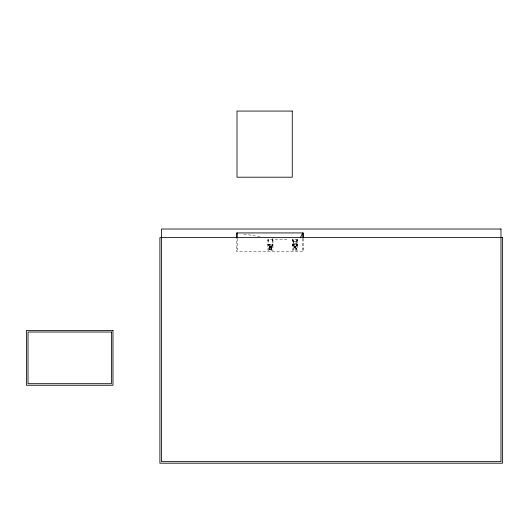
<?xml version="1.0" encoding="UTF-8"?>
<svg xmlns="http://www.w3.org/2000/svg" width="529" height="529" viewBox="0 0 529 529"><rect width="100%" height="100%" fill="white"/><g stroke="black" fill="none" stroke-linecap="round" stroke-linejoin="round"><path stroke-width="0.4" stroke-dasharray="2.65 1.98" d="M270.736 247.731C270.22 246.461 269.935 248.762 270.762 247.645M292.696 245.218L292.616 243.948L292.563 245.119M267.938 240.378L268.276 240.378M267.938 244.867L268.276 244.867M272.594 240.351L272.977 240.351M272.594 244.841L272.977 244.841M292.431 240.378L292.788 240.378M292.431 244.867L292.788 244.867M297.126 240.378L297.463 240.378M297.126 244.867L297.463 244.867M294.904 241.991L294.977 241.727M268.018 239.511L267.998 240.556L268.13 239.538M268.322 245.119L268.077 243.955L268.058 245.211L268.706 245.119M297.199 239.511L297.186 240.556L297.318 239.538M297.397 245.039L297.291 243.948L297.139 245.218M272.891 245.039L272.785 243.948L272.627 245.218M295.037 247.969C295.863 246.851 293.747 247.79 295.103 247.922M272.752 239.538L272.891 240.556L272.871 239.511M286.983 239.187L274.663 239.187L272.23 238.777M296.154 243.849L293.734 243.895L293.734 241.727L296.154 241.727L296.154 243.895M296.498 244.081L296.346 249.628L296.511 239.716M267.892 244.405L272.977 244.405M292.405 244.405L297.483 244.405M268.871 244.874L271.999 244.874M267.892 245.112L272.977 245.112M292.405 245.112L297.483 245.112M292.563 245.211L293.218 245.119M296.61 245.211L297.265 245.119M293.615 246.091L296.273 246.091L296.273 249.219L293.615 249.219M271.648 246.884L269.221 246.884L269.221 249.06L271.648 249.014L271.648 246.884L271.569 249.027M236.589 248.729L237.276 248.729M302.733 248.901L303.441 248.901M268.871 249.569L272.005 249.628L272.005 244.081L271.853 249.628M243.776 234.016L260.037 236.734M303.441 238.519L303.441 251.599L236.589 251.599L236.589 238.46M302.733 238.519L302.733 251.599M296.703 239.716L296.703 244.405M296.081 241.727L296.081 243.862M295.724 243.895L295.724 244.405M294.164 243.895L294.164 244.405M293.813 241.727L293.813 243.862M293.383 239.716L293.383 244.405M293.185 239.716L293.185 244.405M272.759 245.119L272.104 245.119M272.197 239.716L272.197 244.405M271.218 249.06L271.218 249.569M269.651 249.06L269.651 249.569M269.069 249.628L269.069 244.081L268.924 249.628M268.672 239.716L268.672 244.405M237.276 238.46L237.276 251.599M292.511 239.538L292.722 240.556L292.524 239.511M272.977 239.716L267.892 239.716L267.892 250.197L272.977 250.197L272.977 239.716M297.483 239.716L292.405 239.716L292.405 250.197L297.483 250.197L297.483 239.716M293.615 244.034L293.456 249.589L293.615 244.034M271.767 246.091L269.102 246.091L269.102 249.219L271.767 249.219L271.767 246.091M271.39 246.699L269.479 246.699L269.479 248.61L271.39 248.61L271.39 246.699M295.896 246.699L293.992 246.699L293.992 248.61L295.896 248.61L295.896 246.699M271.218 246.95L269.651 246.95L269.651 248.359L271.218 248.359L271.218 246.95M295.724 246.95L294.164 246.95L294.164 248.359L295.724 248.359L295.724 246.95"/><path stroke-width="0.79" d="M300.32 237.792L302.733 232.932L302.733 237.799M303.441 237.799L303.441 232.932L236.589 232.932L236.589 237.799M237.276 232.932L237.276 237.799M292.259 111.064L237.005 111.064L237.005 177.202L292.259 177.202L292.259 111.064M500.983 229.017L161.464 229.017L161.464 461.632L500.983 461.632L500.983 229.017M502.55 237.62L159.903 237.62L159.903 463.199L502.55 463.199L502.55 237.62M112.968 330.453L26.45 330.453L26.45 385.264L112.968 385.264L112.968 330.453M111.407 332.02L28.017 332.02L28.017 383.697L111.407 383.697L111.407 332.02"/></g></svg>
